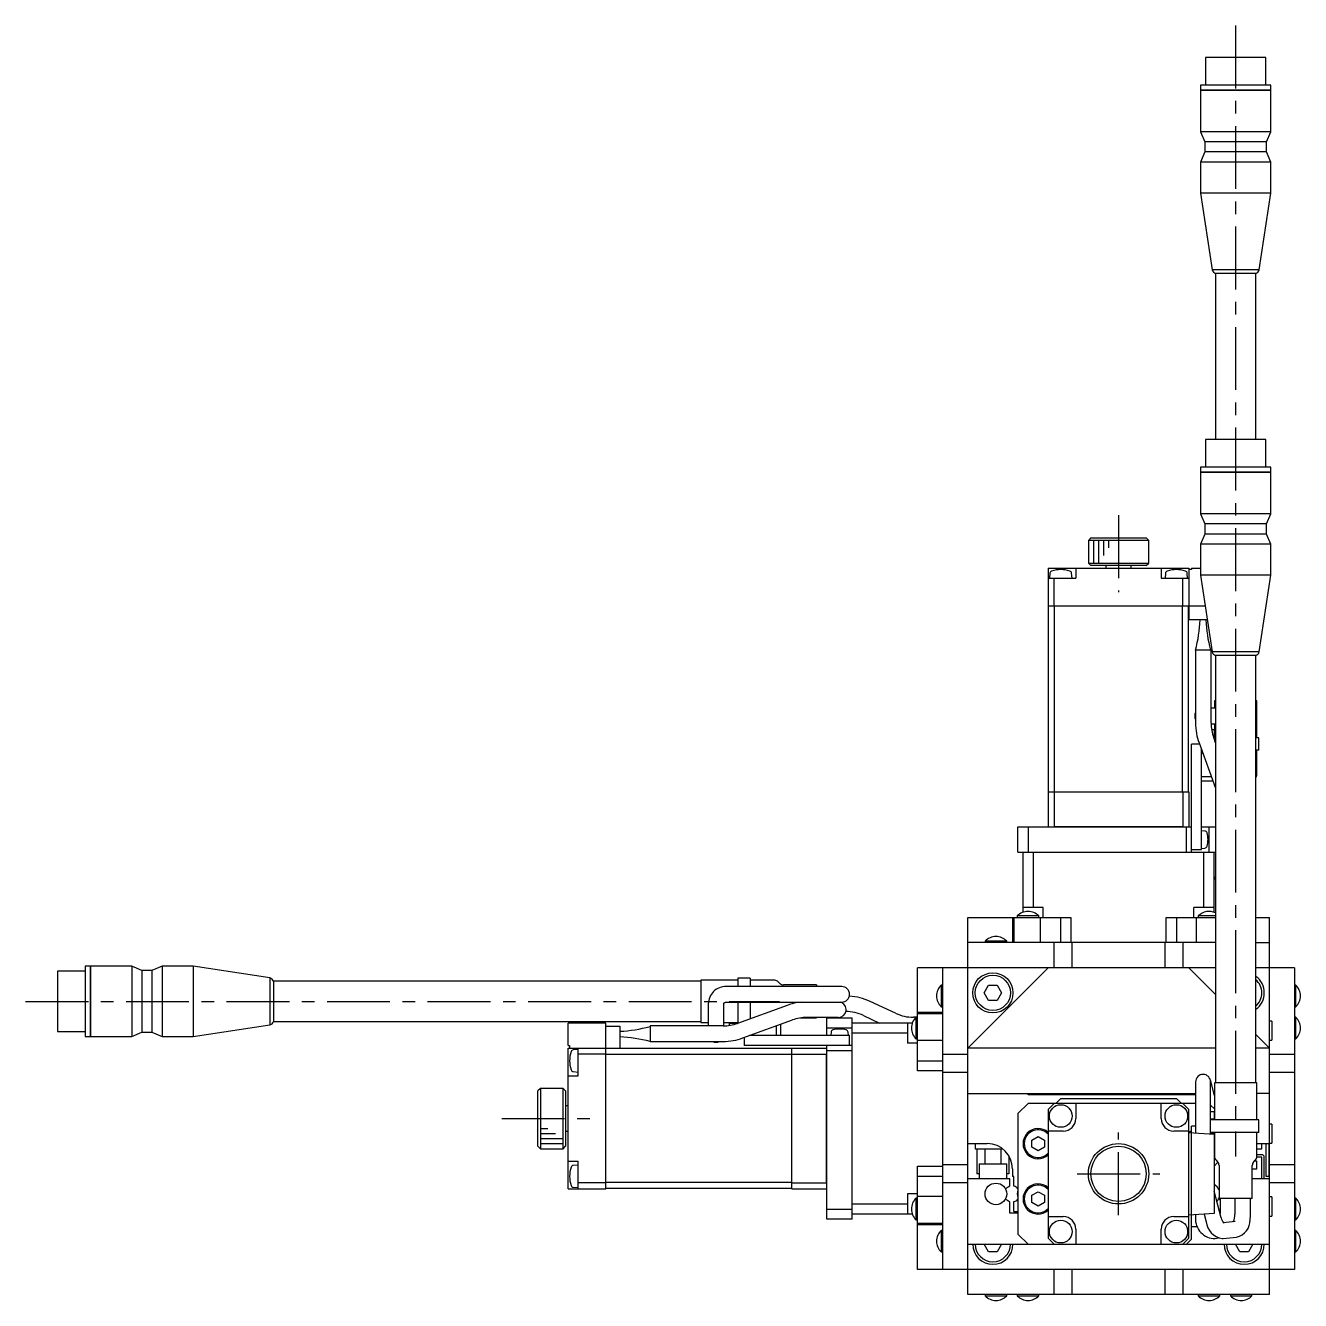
# Model space of a CAD drawing. Extents: x -671 to 414, y 17 to 824.
# Drawn here: x -404.3 to -150.7, y 570.7 to 824.3 of the extents above; entities that cross this region are included whole.
import ezdxf

# ---------------------------------------------------------------- set-up
doc = ezdxf.new("R2010")
doc.units = 0
doc.header["$LTSCALE"] = 10
doc.linetypes.add('CENTER', pattern=[2, 1.25, -0.25, 0.25, -0.25])
doc.layers.add('1', color=7, linetype='CONTINUOUS')

msp = doc.modelspace()

# ---------------------------------------------------------------- linework, layer by layer
at = {"layer": '1', "color": 4, "linetype": 'CENTER'}
for p, q in [((-163.581364, 824.293282), (-163.581364, 599.293282)), ((-186.881364, 726.867571), (-186.881364, 711.594488)), ((-404.324258, 630.150388), (-254.324258, 630.150388)), ((-309.580023, 606.850388), (-291.359502, 606.850388)), ((-186.881364, 587.650388), (-186.881364, 604.050388)), ((-195.081364, 595.850388), (-178.681364, 595.850388))]:
    msp.add_line(p, q, dxfattribs=at)
at = {"layer": '1', "color": 7, "linetype": 'CONTINUOUS'}
for p, q in [((-169.581362, 817.936177), (-169.581362, 812.436176)), ((-157.581366, 817.936177), (-169.581362, 817.936177)), ((-157.581366, 812.436176), (-157.581366, 817.936177)), ((-170.581363, 812.436176), (-170.581363, 811.436174)), ((-156.581365, 812.436176), (-170.581363, 812.436176)), ((-156.581365, 811.436174), (-156.581365, 812.436176)), ((-170.531363, 811.436174), (-170.581363, 811.386174)), ((-156.581365, 811.436174), (-170.581363, 811.436174)), ((-170.581363, 811.386174), (-170.581363, 803.129174)), ((-156.581365, 811.386174), (-170.581363, 811.386174)), ((-156.581365, 811.386174), (-156.631365, 811.436174)), ((-156.581365, 803.129174), (-156.581365, 811.386174)), ((-170.581363, 803.129174), (-169.731364, 801.129174)), ((-156.581365, 803.129174), (-170.581363, 803.129174)), ((-157.431364, 801.129174), (-156.581365, 803.129174)), ((-169.731364, 799.129174), (-170.581363, 797.129174)), ((-169.731364, 801.129174), (-169.731364, 799.129174)), ((-157.431364, 801.129174), (-169.731364, 801.129174)), ((-157.431364, 799.129174), (-169.731364, 799.129174)), ((-157.431364, 799.129174), (-157.431364, 801.129174)), ((-156.581365, 797.129174), (-157.431364, 799.129174)), ((-170.581363, 797.129174), (-170.581363, 790.936175)), ((-156.581365, 797.129174), (-170.581363, 797.129174)), ((-156.581365, 790.936175), (-156.581365, 797.129174)), ((-170.581363, 790.936175), (-168.26569, 775.702192)), ((-156.581365, 790.936175), (-170.581363, 790.936175)), ((-158.897039, 775.702192), (-156.581365, 790.936175)), ((-158.897039, 775.702192), (-168.26569, 775.702192)), ((-167.581364, 774.978518), (-167.581364, 741.936177)), ((-159.581364, 774.978518), (-167.581364, 774.978518)), ((-159.581364, 741.936177), (-159.581364, 774.978518)), ((-169.581362, 741.936177), (-169.581362, 736.436176)), ((-157.581366, 741.936177), (-169.581362, 741.936177)), ((-157.581366, 736.436176), (-157.581366, 741.936177)), ((-170.581363, 736.436176), (-170.581363, 735.436174)), ((-156.581365, 736.436176), (-170.581363, 736.436176)), ((-156.581365, 735.436174), (-156.581365, 736.436176)), ((-170.531363, 735.436174), (-170.581363, 735.386174)), ((-156.581365, 735.436174), (-170.581363, 735.436174)), ((-170.581363, 735.386174), (-170.581363, 727.129174)), ((-156.581365, 735.386174), (-170.581363, 735.386174)), ((-156.581365, 735.386174), (-156.631365, 735.436174)), ((-156.581365, 727.129174), (-156.581365, 735.386174)), ((-170.581363, 727.129174), (-169.731364, 725.129174)), ((-156.581365, 727.129174), (-170.581363, 727.129174)), ((-157.431364, 725.129174), (-156.581365, 727.129174)), ((-169.731364, 723.129174), (-170.581363, 721.129174)), ((-169.731364, 725.129174), (-169.731364, 723.129174)), ((-157.431364, 725.129174), (-169.731364, 725.129174)), ((-157.431364, 723.129174), (-169.731364, 723.129174)), ((-157.431364, 723.129174), (-157.431364, 725.129174)), ((-156.581365, 721.129174), (-157.431364, 723.129174)), ((-192.381364, 722.350388), (-192.881364, 721.850388)), ((-180.881364, 721.850388), (-192.881364, 721.850388)), ((-192.881364, 721.850388), (-192.881364, 717.350388)), ((-192.381364, 722.350388), (-181.381364, 722.350388)), ((-180.881364, 721.850388), (-181.381364, 722.350388)), ((-180.881364, 717.350388), (-180.881364, 721.850388)), ((-170.581363, 721.129174), (-170.581363, 714.936175)), ((-156.581365, 721.129174), (-170.581363, 721.129174)), ((-156.581365, 714.936175), (-156.581365, 721.129174)), ((-200.881364, 716.350388), (-172.881364, 716.350388)), ((-200.881364, 716.350388), (-200.881364, 708.850388)), ((-200.545163, 715.335668), (-200.631364, 714.350388)), ((-196.131364, 714.350388), (-196.217565, 715.335668)), ((-195.381364, 716.350388), (-195.381364, 714.350388)), ((-192.881364, 717.350388), (-180.881364, 717.350388)), ((-192.881364, 717.350388), (-192.381364, 716.850388)), ((-181.381364, 716.850388), (-192.381364, 716.850388)), ((-189.381364, 716.850388), (-189.381364, 716.350388)), ((-184.381364, 716.350388), (-184.381364, 716.850388)), ((-181.381364, 716.850388), (-180.881364, 717.350388)), ((-178.381364, 716.350388), (-178.381364, 714.350388)), ((-177.545163, 715.335668), (-177.631364, 714.350388)), ((-173.131364, 714.350388), (-173.217565, 715.335668)), ((-172.881364, 716.350388), (-172.881364, 706.050388)), ((-172.381364, 716.050388), (-172.881364, 716.050388)), ((-172.381364, 716.350388), (-172.381364, 716.050388)), ((-172.381364, 716.350388), (-170.581363, 716.350388)), ((-200.881364, 714.350388), (-195.381364, 714.350388)), ((-199.681364, 708.850388), (-199.681364, 714.350388)), ((-178.381364, 714.350388), (-172.881364, 714.350388)), ((-174.081364, 708.850388), (-174.081364, 714.350388)), ((-170.581363, 714.936175), (-168.26569, 699.702192)), ((-156.581365, 714.936175), (-170.581363, 714.936175)), ((-158.897039, 699.702192), (-156.581365, 714.936175)), ((-200.881364, 708.850388), (-169.65628, 708.850388)), ((-200.781364, 671.850388), (-200.781364, 708.850388)), ((-199.639943, 671.850388), (-199.639943, 708.850388)), ((-174.122785, 671.850388), (-174.122785, 708.850388)), ((-172.981364, 671.850388), (-172.981364, 708.850388)), ((-169.230661, 706.050388), (-172.881364, 706.050388)), ((-168.456364, 700.050388), (-171.581364, 700.050388)), ((-171.556364, 700.050388), (-171.556364, 685.513658)), ((-168.456364, 685.513658), (-168.456364, 700.050388)), ((-158.897039, 699.702192), (-168.26569, 699.702192)), ((-167.581364, 698.978518), (-167.581364, 613.936175)), ((-159.581364, 698.978518), (-167.581364, 698.978518)), ((-159.581364, 613.936175), (-159.581364, 698.978518)), ((-167.581364, 689.936175), (-167.781364, 689.936175)), ((-167.781364, 689.936175), (-167.781364, 688.463466)), ((-159.381364, 689.936175), (-159.581364, 689.936175)), ((-159.381364, 682.600388), (-159.381364, 689.936175)), ((-167.581364, 688.463466), (-168.456364, 688.463466)), ((-168.455029, 685.363466), (-167.581364, 685.363466)), ((-167.781364, 685.363466), (-167.781364, 682.600388)), ((-168.361401, 684.250388), (-167.881364, 684.250388)), ((-167.881364, 682.750388), (-167.991778, 682.750388)), ((-167.951364, 682.750388), (-167.951364, 682.63625)), ((-167.581364, 681.619652), (-167.946767, 682.623588)), ((-167.581364, 682.600388), (-167.938323, 682.600388)), ((-167.881364, 684.250388), (-167.881364, 682.600388)), ((-158.981364, 682.600388), (-159.581364, 682.600388)), ((-158.981364, 680.100388), (-158.981364, 682.600388)), ((-170.782311, 681.350388), (-172.381364, 681.350388)), ((-172.381364, 659.850388), (-172.381364, 681.350388)), ((-170.859814, 681.563325), (-167.581364, 672.555859)), ((-170.381364, 660.350388), (-170.381364, 680.248795)), ((-170.381364, 679.950388), (-170.272753, 679.950388)), ((-158.981364, 680.100388), (-159.581364, 680.100388)), ((-159.381364, 675.250388), (-159.381364, 680.100388)), ((-170.381364, 679.535067), (-170.121588, 679.535067)), ((-170.381364, 674.867633), (-168.422781, 674.867633)), ((-170.381364, 674.050388), (-168.125328, 674.050388)), ((-200.881364, 671.850388), (-200.881364, 664.850388)), ((-200.881364, 671.850388), (-172.881364, 671.850388)), ((-199.681364, 671.850388), (-199.681364, 664.950388)), ((-174.081364, 671.850388), (-174.081364, 664.950388)), ((-172.881364, 671.850388), (-172.881364, 664.850388)), ((-206.881364, 659.850388), (-206.881364, 664.850388)), ((-206.881364, 664.850388), (-172.381364, 664.850388)), ((-204.881364, 664.850388), (-204.881364, 659.850388)), ((-199.781364, 664.850388), (-199.681364, 664.950388)), ((-199.681364, 664.950388), (-174.081364, 664.950388)), ((-174.081364, 664.950388), (-173.981364, 664.850388)), ((-173.381364, 659.850388), (-173.381364, 664.850388)), ((-170.381364, 664.850388), (-167.581364, 664.850388)), ((-168.881364, 659.850388), (-168.881364, 664.850388)), ((-169.698577, 664.040652), (-170.381364, 664.100388)), ((-206.881364, 659.850388), (-167.581364, 659.850388)), ((-205.881364, 647.878815), (-205.881364, 659.850388)), ((-203.881364, 659.850388), (-203.881364, 648.850388)), ((-172.381364, 660.350388), (-170.381364, 660.350388)), ((-170.381364, 660.600388), (-169.698577, 660.660124)), ((-169.881364, 648.850388), (-169.881364, 659.850388)), ((-167.881364, 647.878815), (-167.881364, 659.850388)), ((-167.581364, 655.019155), (-167.881364, 654.375803)), ((-216.881364, 646.850388), (-196.381364, 646.850388)), ((-216.881364, 571.850388), (-216.881364, 646.850388)), ((-207.981364, 646.850388), (-207.981364, 641.850388)), ((-207.681364, 646.850388), (-207.681364, 641.850388)), ((-207.031364, 647.142636), (-207.031364, 646.850388)), ((-202.731364, 647.142636), (-207.031364, 647.142636)), ((-201.881364, 648.850388), (-205.881364, 648.850388)), ((-202.731364, 646.850388), (-202.731364, 647.142636)), ((-202.381364, 641.850388), (-202.381364, 646.850388)), ((-201.881364, 646.850388), (-201.881364, 648.850388)), ((-198.381364, 641.850388), (-198.381364, 646.850388)), ((-196.381364, 646.850388), (-196.381364, 641.850388)), ((-177.381364, 641.850388), (-177.381364, 646.850388)), ((-177.381364, 646.850388), (-167.581364, 646.850388)), ((-175.381364, 646.850388), (-175.381364, 641.850388)), ((-171.881364, 646.850388), (-171.881364, 648.850388)), ((-167.881364, 648.850388), (-171.881364, 648.850388)), ((-171.381364, 641.850388), (-171.381364, 646.850388)), ((-171.031364, 647.142636), (-171.031364, 646.850388)), ((-167.581364, 647.142636), (-171.031364, 647.142636)), ((-159.581364, 646.850388), (-156.881364, 646.850388)), ((-156.881364, 571.850388), (-156.881364, 646.850388)), ((-167.581364, 641.850388), (-216.881364, 641.850388)), ((-213.431364, 642.142636), (-213.431364, 641.850388)), ((-209.131364, 642.142636), (-213.431364, 642.142636)), ((-209.131364, 641.850388), (-209.131364, 642.142636)), ((-199.681364, 636.850388), (-199.681364, 641.850388)), ((-196.081364, 636.850388), (-196.081364, 641.850388)), ((-177.681364, 641.850388), (-177.681364, 636.850388)), ((-174.081364, 641.850388), (-174.081364, 636.850388)), ((-159.581364, 641.850388), (-156.881364, 641.850388)), ((-391.46715, 637.150387), (-392.467152, 637.150387)), ((-392.467152, 637.150387), (-392.467152, 623.150389)), ((-391.41715, 637.150387), (-391.46715, 637.100387)), ((-391.46715, 637.150387), (-391.46715, 623.150389)), ((-383.16015, 637.150387), (-391.41715, 637.150387)), ((-391.41715, 637.150387), (-391.41715, 623.150389)), ((-381.16015, 636.300388), (-383.16015, 637.150387)), ((-383.16015, 637.150387), (-383.16015, 623.150389)), ((-377.16015, 637.150387), (-379.16015, 636.300388)), ((-370.967151, 637.150387), (-377.16015, 637.150387)), ((-377.16015, 637.150387), (-377.16015, 623.150389)), ((-355.733168, 634.834714), (-370.967151, 637.150387)), ((-370.967151, 637.150387), (-370.967151, 623.150389)), ((-226.881364, 616.350388), (-226.881364, 636.850388)), ((-167.581364, 636.850388), (-226.881364, 636.850388)), ((-221.881364, 636.850388), (-221.881364, 576.850388)), ((-216.881364, 620.850388), (-200.881364, 636.850388)), ((-172.881364, 636.850388), (-167.581364, 631.550388)), ((-151.881364, 636.850388), (-159.581364, 636.850388)), ((-151.881364, 636.850388), (-151.881364, 576.850388)), ((-392.467152, 636.150386), (-397.967153, 636.150386)), ((-397.967153, 636.150386), (-397.967153, 624.15039)), ((-379.16015, 636.300388), (-381.16015, 636.300388)), ((-381.16015, 636.300388), (-381.16015, 624.000388)), ((-379.16015, 636.300388), (-379.16015, 624.000388)), ((-355.733168, 634.834714), (-355.733168, 625.466062)), ((-269.967151, 634.150388), (-355.009494, 634.150388)), ((-355.009494, 634.150388), (-355.009494, 626.150388)), ((-262.631364, 634.350388), (-269.967151, 634.350388)), ((-269.967151, 634.350388), (-269.967151, 625.950388)), ((-262.631364, 634.750388), (-262.631364, 633.105956)), ((-260.131364, 634.750388), (-262.631364, 634.750388)), ((-260.131364, 634.750388), (-260.131364, 633.105956)), ((-255.281364, 634.350388), (-260.131364, 634.350388)), ((-241.944442, 633.105956), (-264.944442, 633.105956)), ((-254.260044, 633.743281), (-254.574257, 634.057495)), ((-246.967151, 633.450388), (-253.552937, 633.450388)), ((-246.967151, 633.450388), (-246.967151, 633.105956)), ((-221.881364, 633.400388), (-222.173612, 633.400388)), ((-222.173612, 633.400388), (-222.173612, 629.100388)), ((-213.613415, 631.850388), (-212.74739, 633.350388)), ((-212.74739, 630.350388), (-213.613415, 631.850388)), ((-212.74739, 633.350388), (-211.015339, 633.350388)), ((-211.015339, 633.350388), (-210.149313, 631.850388)), ((-210.149313, 631.850388), (-211.015339, 630.350388)), ((-151.589117, 633.400388), (-151.881364, 633.400388)), ((-151.589117, 629.100388), (-151.589117, 633.400388)), ((-268.494442, 629.676571), (-268.494442, 625.275388)), ((-265.394442, 629.676571), (-265.394106, 629.688613)), ((-265.394442, 625.276723), (-265.394442, 629.676571)), ((-265.394106, 629.688613), (-265.390588, 629.717369)), ((-265.390588, 629.717369), (-265.384725, 629.741313)), ((-265.384725, 629.741313), (-265.377404, 629.762207)), ((-265.377404, 629.762207), (-265.369032, 629.780985)), ((-265.369032, 629.780985), (-265.359826, 629.798181)), ((-265.359826, 629.798181), (-265.349918, 629.814123)), ((-265.349918, 629.814123), (-265.339396, 629.829023)), ((-265.339396, 629.829023), (-265.328327, 629.843024)), ((-265.328327, 629.843024), (-265.316763, 629.856224)), ((-265.316763, 629.856224), (-265.304747, 629.868695)), ((-265.304747, 629.868695), (-265.290898, 629.881773)), ((-265.290898, 629.881773), (-265.276636, 629.894023)), ((-265.276636, 629.894023), (-265.262037, 629.905472)), ((-265.262037, 629.905472), (-265.247127, 629.916174)), ((-265.247127, 629.916174), (-265.231933, 629.926171)), ((-265.231933, 629.926171), (-265.216478, 629.935495)), ((-265.216478, 629.935495), (-265.200783, 629.944173)), ((-265.200783, 629.944173), (-265.184868, 629.952227)), ((-265.184868, 629.952227), (-265.168755, 629.959675)), ((-265.168755, 629.959675), (-265.152461, 629.966531)), ((-265.152461, 629.966531), (-265.136003, 629.972809)), ((-265.136003, 629.972809), (-265.119399, 629.978519)), ((-265.119399, 629.978519), (-265.102665, 629.983671)), ((-265.102665, 629.983671), (-265.085817, 629.988273)), ((-265.085817, 629.988273), (-265.068871, 629.992332)), ((-265.068871, 629.992332), (-265.05184, 629.995853)), ((-265.05184, 629.995853), (-265.034741, 629.998842)), ((-265.034741, 629.998842), (-265.017587, 630.001303)), ((-265.017587, 630.001303), (-265.000393, 630.00324)), ((-265.000393, 630.00324), (-264.983173, 630.004657)), ((-264.983173, 630.004657), (-264.965941, 630.005556)), ((-264.965941, 630.005556), (-264.949639, 630.005933)), ((-264.949639, 630.005933), (-264.944442, 630.005956)), ((-264.944442, 630.005956), (-241.944442, 630.005956)), ((-252.81273, 629.36712), (-262.654564, 625.784985)), ((-262.631364, 630.005956), (-262.631364, 625.793429)), ((-260.131364, 630.005956), (-260.131364, 626.703355)), ((-231.235542, 627.792087), (-236.280148, 630.144426)), ((-222.173612, 629.100388), (-221.881364, 629.100388)), ((-211.015339, 630.350388), (-212.74739, 630.350388)), ((-151.881364, 629.100388), (-151.589117, 629.100388)), ((-250.241395, 626.850388), (-246.967151, 626.850388)), ((-242.625667, 626.96367), (-248.862398, 626.96367)), ((-246.967151, 626.96367), (-246.967151, 626.850388)), ((-244.881364, 626.850388), (-239.881364, 626.850388)), ((-244.881364, 623.350388), (-244.881364, 626.850388)), ((-239.881364, 586.850388), (-239.881364, 626.850388)), ((-237.590264, 627.334871), (-234.406779, 625.850388)), ((-226.881364, 627.000388), (-227.664417, 627.000388)), ((-227.173612, 627.000388), (-227.173612, 622.700388)), ((-221.881364, 627.950388), (-226.881364, 627.950388)), ((-221.881364, 627.650388), (-226.881364, 627.650388)), ((-151.589117, 627.000388), (-151.881364, 627.000388)), ((-151.589117, 622.700388), (-151.589117, 627.000388)), ((-397.967153, 624.15039), (-392.467152, 624.15039)), ((-383.16015, 623.150389), (-381.16015, 624.000388)), ((-381.16015, 624.000388), (-379.16015, 624.000388)), ((-379.16015, 624.000388), (-377.16015, 623.150389)), ((-370.967151, 623.150389), (-355.733168, 625.466062)), ((-355.009494, 626.150388), (-269.967151, 626.150388)), ((-288.881364, 625.850388), (-296.381364, 625.850388)), ((-296.381364, 621.350388), (-296.381364, 625.850388)), ((-288.881364, 592.850388), (-288.881364, 625.850388)), ((-288.881364, 625.250388), (-286.081364, 625.250388)), ((-286.081364, 625.250388), (-286.081364, 620.850388)), ((-265.544634, 625.275388), (-280.081364, 625.275388)), ((-280.081364, 625.275388), (-280.081364, 622.150388)), ((-269.967151, 625.950388), (-268.494442, 625.950388)), ((-265.394442, 625.950388), (-262.631364, 625.950388)), ((-264.281364, 625.370351), (-264.281364, 625.850388)), ((-264.281364, 625.850388), (-262.631364, 625.850388)), ((-262.781364, 625.850388), (-262.781364, 625.739974)), ((-262.781364, 625.780388), (-262.667226, 625.780388)), ((-261.594301, 622.871938), (-251.752468, 626.454073)), ((-254.898609, 623.350388), (-254.898609, 625.308971)), ((-254.081364, 623.350388), (-254.081364, 625.606424)), ((-239.881364, 624.850388), (-244.881364, 624.850388)), ((-244.071628, 624.033175), (-244.131364, 623.350388)), ((-240.631364, 623.350388), (-240.6911, 624.033175)), ((-227.909791, 625.850388), (-239.881364, 625.850388)), ((-228.881364, 625.850388), (-228.881364, 621.850388)), ((-156.381364, 626.250388), (-156.881364, 626.250388)), ((-156.381364, 626.250388), (-156.381364, 622.450388)), ((-392.467152, 623.150389), (-391.46715, 623.150389)), ((-391.46715, 623.200389), (-391.41715, 623.150389)), ((-391.41715, 623.150389), (-383.16015, 623.150389)), ((-377.16015, 623.150389), (-370.967151, 623.150389)), ((-280.081364, 622.175388), (-265.544634, 622.175388)), ((-261.381364, 622.949441), (-261.381364, 621.350388)), ((-240.381364, 623.350388), (-260.279771, 623.350388)), ((-259.981364, 623.350388), (-259.981364, 623.458999)), ((-259.566043, 623.350388), (-259.566043, 623.610164)), ((-240.381364, 621.350388), (-240.381364, 623.350388)), ((-228.881364, 623.850388), (-239.881364, 623.850388)), ((-226.881364, 621.850388), (-228.881364, 621.850388)), ((-227.173612, 622.700388), (-226.881364, 622.700388)), ((-221.881364, 622.350388), (-226.881364, 622.350388)), ((-159.581364, 623.550388), (-156.881364, 620.850388)), ((-156.881364, 622.450388), (-156.381364, 622.450388)), ((-151.881364, 622.700388), (-151.589117, 622.700388)), ((-296.381364, 621.350388), (-296.081364, 621.350388)), ((-296.381364, 620.850388), (-286.081364, 620.850388)), ((-296.381364, 592.850388), (-296.381364, 620.850388)), ((-296.081364, 621.350388), (-296.081364, 620.850388)), ((-294.381364, 620.600388), (-295.366644, 620.514187)), ((-294.381364, 615.350388), (-294.381364, 620.850388)), ((-288.881364, 619.650388), (-294.381364, 619.650388)), ((-251.881364, 620.750388), (-288.881364, 620.750388)), ((-251.881364, 619.608967), (-288.881364, 619.608967)), ((-239.881364, 621.350388), (-261.381364, 621.350388)), ((-251.881364, 620.850388), (-244.881364, 620.850388)), ((-251.881364, 592.850388), (-251.881364, 620.850388)), ((-251.881364, 619.650388), (-244.981364, 619.650388)), ((-244.981364, 619.650388), (-244.881364, 619.750388)), ((-244.981364, 594.050388), (-244.981364, 619.650388)), ((-244.881364, 586.850388), (-244.881364, 621.350388)), ((-239.881364, 620.350388), (-244.881364, 620.350388)), ((-221.881364, 619.650388), (-216.881364, 619.650388)), ((-167.581364, 620.850388), (-216.881364, 620.850388)), ((-156.881364, 620.850388), (-159.581364, 620.850388)), ((-156.881364, 619.650388), (-151.881364, 619.650388)), ((-226.881364, 618.350388), (-221.881364, 618.350388)), ((-296.381364, 615.350388), (-294.381364, 615.350388)), ((-295.366644, 616.186589), (-294.381364, 616.100388)), ((-221.881364, 616.350388), (-226.881364, 616.350388)), ((-221.881364, 616.050388), (-216.881364, 616.050388)), ((-171.563688, 614.128906), (-171.563688, 604.008247)), ((-167.781364, 611.406713), (-168.614799, 614.517135)), ((-168.563688, 603.798467), (-168.563688, 614.128906)), ((-167.781364, 613.936175), (-167.781364, 606.600388)), ((-159.381364, 613.936175), (-167.781364, 613.936175)), ((-159.381364, 606.600388), (-159.381364, 613.936175)), ((-156.881364, 616.050388), (-151.881364, 616.050388)), ((-301.881364, 612.850388), (-302.381364, 612.350388)), ((-302.381364, 601.350388), (-302.381364, 612.350388)), ((-301.881364, 612.850388), (-301.881364, 600.850388)), ((-297.381364, 612.850388), (-301.881364, 612.850388)), ((-297.381364, 600.850388), (-297.381364, 612.850388)), ((-296.881364, 612.350388), (-297.381364, 612.850388)), ((-296.881364, 612.350388), (-296.881364, 601.350388)), ((-216.881364, 611.850388), (-171.563688, 611.850388)), ((-204.881364, 611.550388), (-204.881364, 611.850388)), ((-171.563688, 611.550388), (-204.881364, 611.550388)), ((-167.781364, 611.850388), (-167.900247, 611.850388)), ((-156.881364, 611.850388), (-159.381364, 611.850388)), ((-296.381364, 609.350388), (-296.881364, 609.350388)), ((-204.881364, 609.850388), (-206.881364, 607.850388)), ((-171.563688, 609.850388), (-204.881364, 609.850388)), ((-199.681364, 609.850388), (-200.881364, 608.650388)), ((-198.381364, 610.850388), (-199.381364, 609.850388)), ((-198.381364, 610.850388), (-175.381364, 610.850388)), ((-195.381364, 609.850388), (-195.381364, 606.850388)), ((-178.381364, 606.850388), (-178.381364, 609.850388)), ((-174.381364, 609.850388), (-175.381364, 610.850388)), ((-172.881364, 608.650388), (-174.081364, 609.850388)), ((-167.781364, 608.750388), (-168.563688, 609.532712)), ((-206.881364, 607.850388), (-206.881364, 583.850388)), ((-200.881364, 608.650388), (-200.881364, 583.050388)), ((-172.881364, 583.050388), (-172.881364, 608.650388)), ((-168.563688, 608.250388), (-167.881364, 608.250388)), ((-167.881364, 606.750388), (-168.563688, 606.750388)), ((-158.981364, 606.600388), (-168.563688, 606.600388)), ((-167.951364, 606.750388), (-167.951364, 606.600388)), ((-167.881364, 608.250388), (-167.881364, 606.600388)), ((-158.981364, 604.100388), (-158.981364, 606.600388)), ((-296.881364, 604.350388), (-296.381364, 604.350388)), ((-197.881364, 604.350388), (-200.881364, 604.350388)), ((-172.881364, 604.350388), (-175.881364, 604.350388)), ((-172.881364, 604.100388), (-167.881364, 603.750758)), ((-171.563688, 605.350388), (-172.381364, 605.350388)), ((-172.381364, 582.850388), (-172.381364, 605.350388)), ((-158.981364, 604.100388), (-168.563688, 604.100388)), ((-168.563688, 603.950388), (-167.881364, 603.950388)), ((-167.951364, 604.100388), (-167.951364, 603.950388)), ((-167.881364, 604.100388), (-167.881364, 587.950022)), ((-167.781364, 604.100388), (-167.781364, 599.250388)), ((-159.381364, 599.250388), (-159.381364, 604.100388)), ((-156.381364, 605.750388), (-156.881364, 605.750388)), ((-156.381364, 605.750388), (-156.381364, 601.950388)), ((-302.381364, 601.350388), (-301.881364, 600.850388)), ((-297.381364, 600.850388), (-296.881364, 601.350388)), ((-216.881364, 601.850388), (-212.981364, 601.850388)), ((-215.381364, 601.850388), (-215.381364, 600.850388)), ((-204.131364, 602.572076), (-202.881364, 603.293764)), ((-204.131364, 601.1287), (-204.131364, 602.572076)), ((-202.881364, 603.293764), (-201.631364, 602.572076)), ((-201.631364, 602.572076), (-201.631364, 601.1287)), ((-159.381364, 601.850388), (-156.881364, 601.850388)), ((-158.381364, 600.850388), (-158.381364, 601.850388)), ((-157.481364, 595.350388), (-157.481364, 601.850388)), ((-156.981364, 601.850388), (-156.981364, 595.350388)), ((-156.881364, 601.950388), (-156.381364, 601.950388)), ((-301.881364, 600.850388), (-297.381364, 600.850388)), ((-215.381364, 600.850388), (-209.981364, 600.850388)), ((-215.056791, 600.850388), (-215.056791, 595.850388)), ((-213.469077, 600.850388), (-213.469077, 597.850388)), ((-210.293651, 600.850388), (-210.293651, 597.850388)), ((-208.705938, 599.440154), (-208.705938, 595.850388)), ((-202.881364, 600.407012), (-204.131364, 601.1287)), ((-201.631364, 601.1287), (-202.881364, 600.407012)), ((-158.381364, 599.150388), (-159.386377, 599.150388)), ((-159.381364, 600.850388), (-158.381364, 600.850388)), ((-158.381364, 599.650388), (-159.381364, 599.650388)), ((-158.381364, 594.850388), (-158.381364, 599.150388)), ((-157.881364, 594.850388), (-157.881364, 599.150388)), ((-296.381364, 598.350388), (-294.381364, 598.350388)), ((-294.381364, 597.600388), (-295.366644, 597.514187)), ((-294.381364, 592.850388), (-294.381364, 598.350388)), ((-226.881364, 597.350388), (-221.881364, 597.350388)), ((-226.881364, 576.850388), (-226.881364, 597.350388)), ((-216.881364, 597.650388), (-221.881364, 597.650388)), ((-214.631364, 597.850388), (-209.131364, 597.850388)), ((-214.631364, 597.850388), (-214.631364, 594.850388)), ((-209.131364, 594.850388), (-209.131364, 597.850388)), ((-207.981364, 596.850388), (-207.981364, 595.350388)), ((-167.881364, 597.350388), (-167.093694, 598.138058)), ((-167.488471, 598.543281), (-167.174257, 598.229068)), ((-166.881364, 597.521961), (-166.881364, 590.936175)), ((-160.281364, 590.936175), (-160.281364, 597.521961)), ((-160.281364, 596.850388), (-159.381364, 596.850388)), ((-159.988471, 598.229068), (-159.674257, 598.543281)), ((-159.381364, 598.350388), (-159.867151, 598.350388)), ((-159.381364, 596.850388), (-159.381364, 598.350388)), ((-151.881364, 597.650388), (-156.881364, 597.650388)), ((-288.881364, 594.050388), (-294.381364, 594.050388)), ((-251.881364, 594.091809), (-288.881364, 594.091809)), ((-251.881364, 594.050388), (-244.981364, 594.050388)), ((-244.881364, 593.950388), (-244.981364, 594.050388)), ((-221.881364, 595.350388), (-226.881364, 595.350388)), ((-216.881364, 594.050388), (-221.881364, 594.050388)), ((-208.481364, 594.850388), (-216.881364, 594.850388)), ((-214.631364, 595.850388), (-215.056791, 595.850388)), ((-208.705938, 595.850388), (-209.131364, 595.850388)), ((-208.481364, 593.458929), (-208.481364, 594.850388)), ((-207.681364, 595.350388), (-207.981364, 595.350388)), ((-207.681364, 593.386668), (-207.681364, 595.350388)), ((-156.881364, 594.850388), (-160.281364, 594.850388)), ((-156.981364, 595.350388), (-157.481364, 595.350388)), ((-151.881364, 594.050388), (-156.881364, 594.050388)), ((-296.381364, 592.850388), (-288.881364, 592.850388)), ((-295.366644, 593.186589), (-294.381364, 593.100388)), ((-251.881364, 592.950388), (-288.881364, 592.950388)), ((-251.881364, 592.850388), (-244.881364, 592.850388)), ((-226.881364, 591.850388), (-228.881364, 591.850388)), ((-228.881364, 591.850388), (-228.881364, 587.850388)), ((-226.881364, 591.000388), (-227.173612, 591.000388)), ((-227.173612, 591.000388), (-227.173612, 586.700388)), ((-221.881364, 591.350388), (-226.881364, 591.350388)), ((-208.841459, 593.251028), (-208.481364, 593.458929)), ((-204.131364, 591.572076), (-202.881364, 592.293764)), ((-204.131364, 590.1287), (-204.131364, 591.572076)), ((-202.881364, 592.293764), (-201.631364, 591.572076)), ((-201.631364, 591.572076), (-201.631364, 590.1287)), ((-166.455724, 587.095138), (-167.881364, 592.415701)), ((-156.381364, 591.250388), (-156.881364, 591.250388)), ((-156.381364, 591.250388), (-156.381364, 587.450388)), ((-151.589117, 591.000388), (-151.881364, 591.000388)), ((-151.589117, 586.700388), (-151.589117, 591.000388)), ((-244.881364, 588.850388), (-239.881364, 588.850388)), ((-239.881364, 589.850388), (-228.881364, 589.850388)), ((-208.481364, 590.241847), (-208.841459, 590.449748)), ((-208.481364, 588.050388), (-208.481364, 590.241847)), ((-207.681364, 588.350388), (-207.681364, 590.314108)), ((-202.881364, 589.407012), (-204.131364, 590.1287)), ((-201.631364, 590.1287), (-202.881364, 589.407012)), ((-160.281364, 590.936175), (-166.881364, 590.936175)), ((-166.681364, 590.936175), (-166.681364, 587.93724)), ((-163.731364, 590.936175), (-163.731364, 587.801699)), ((-160.631364, 587.801699), (-160.631364, 590.936175)), ((-239.881364, 586.850388), (-244.881364, 586.850388)), ((-227.909791, 587.850388), (-239.881364, 587.850388)), ((-227.173612, 586.700388), (-226.881364, 586.700388)), ((-226.881364, 586.050388), (-221.881364, 586.050388)), ((-206.881364, 588.050388), (-208.481364, 588.050388)), ((-207.681364, 588.350388), (-206.881364, 588.350388)), ((-200.881364, 587.350388), (-197.881364, 587.350388)), ((-175.881364, 587.350388), (-172.881364, 587.350388)), ((-167.881364, 587.950018), (-172.881364, 587.600388)), ((-171.563688, 587.692529), (-171.563688, 587.466797)), ((-169.857126, 587.811863), (-169.450094, 586.292799)), ((-166.792067, 588.350388), (-166.681364, 588.350388)), ((-166.681364, 588.050388), (-166.711682, 588.050388)), ((-163.685669, 586.34762), (-166.032653, 586.120115)), ((-165.925224, 585.995041), (-165.995146, 586.070553)), ((-156.881364, 587.450388), (-156.381364, 587.450388)), ((-151.881364, 586.700388), (-151.589117, 586.700388)), ((-226.881364, 585.750388), (-221.881364, 585.750388)), ((-221.881364, 584.600388), (-222.173612, 584.600388)), ((-222.173612, 584.600388), (-222.173612, 580.300388)), ((-206.881364, 583.850388), (-204.881364, 581.850388)), ((-195.381364, 584.850388), (-195.381364, 581.850388)), ((-178.381364, 581.850388), (-178.381364, 584.850388)), ((-172.381364, 585.350388), (-171.172535, 585.350388)), ((-151.589117, 584.600388), (-151.881364, 584.600388)), ((-151.589117, 580.300388), (-151.589117, 584.600388)), ((-216.881364, 581.850388), (-156.881364, 581.850388)), ((-212.74739, 580.350388), (-213.613415, 581.850388)), ((-210.149313, 581.850388), (-211.015339, 580.350388)), ((-200.881364, 583.050388), (-199.681364, 581.850388)), ((-174.081364, 581.850388), (-172.881364, 583.050388)), ((-173.381364, 581.850388), (-172.381364, 582.850388)), ((-168.041521, 582.968019), (-167.886343, 582.977026)), ((-167.886343, 582.977026), (-167.731893, 582.994747)), ((-167.731893, 582.994747), (-167.672596, 583.003895)), ((-167.672596, 583.003895), (-167.021508, 583.11155)), ((-166.268977, 582.991112), (-166.139405, 582.996159)), ((-166.139405, 582.996159), (-166.075636, 583.001418)), ((-166.075636, 583.001418), (-163.386572, 583.262082)), ((-162.74739, 580.350388), (-163.613415, 581.850388)), ((-160.149313, 581.850388), (-161.015339, 580.350388)), ((-222.173612, 580.300388), (-221.881364, 580.300388)), ((-211.015339, 580.350388), (-212.74739, 580.350388)), ((-161.015339, 580.350388), (-162.74739, 580.350388)), ((-151.881364, 580.300388), (-151.589117, 580.300388)), ((-151.881364, 576.850388), (-226.881364, 576.850388)), ((-199.681364, 571.850388), (-199.681364, 576.850388)), ((-196.081364, 571.850388), (-196.081364, 576.850388)), ((-177.681364, 576.850388), (-177.681364, 571.850388)), ((-174.081364, 576.850388), (-174.081364, 571.850388)), ((-156.881364, 571.850388), (-216.881364, 571.850388)), ((-213.431364, 571.850388), (-213.431364, 571.55814)), ((-213.431364, 571.55814), (-209.131364, 571.55814)), ((-209.131364, 571.55814), (-209.131364, 571.850388)), ((-207.031364, 571.850388), (-207.031364, 571.55814)), ((-207.031364, 571.55814), (-202.731364, 571.55814)), ((-202.731364, 571.55814), (-202.731364, 571.850388)), ((-171.031364, 571.850388), (-171.031364, 571.55814)), ((-171.031364, 571.55814), (-166.731364, 571.55814)), ((-166.731364, 571.55814), (-166.731364, 571.850388)), ((-164.631364, 571.850388), (-164.631364, 571.55814)), ((-164.631364, 571.55814), (-160.331364, 571.55814)), ((-160.331364, 571.55814), (-160.331364, 571.850388))]:
    msp.add_line(p, q, dxfattribs=at)
at = {"layer": '1', "color": 9, "linetype": 'CONTINUOUS'}
for p, q in [((-191.881364, 721.850388), (-191.881364, 717.350388)), ((-190.881364, 721.850388), (-190.881364, 717.350388)), ((-189.881364, 721.850388), (-189.881364, 718.850388)), ((-188.881364, 721.850388), (-188.881364, 720.350388)), ((-301.881364, 604.850388), (-300.381364, 604.850388)), ((-301.881364, 603.850388), (-298.881364, 603.850388)), ((-301.881364, 602.850388), (-297.381364, 602.850388)), ((-301.881364, 601.850388), (-297.381364, 601.850388))]:
    msp.add_line(p, q, dxfattribs=at)
at = {"layer": '1', "color": 7, "linetype": 'CONTINUOUS'}
for centre, radius in [((-211.881364, 631.850388), 4), ((-211.881364, 631.850388), 3.5), ((-198.381364, 607.350388), 2.25), ((-175.381364, 607.350388), 2.25), ((-186.881364, 595.850388), 6), ((-186.881364, 595.850388), 5.5), ((-211.281364, 591.850388), 2.15), ((-198.381364, 584.350388), 2.25), ((-175.381364, 584.350388), 2.25)]:
    msp.add_circle(centre, radius, dxfattribs=at)
for centre, radius, start, end in [((-167.293447, 775.936176), 1.000002, 193.531698, 253.266744), ((-159.869281, 775.936176), 1.000002, 286.733256, 346.468302), ((-200.047066, 715.29209), 0.5, 107.629155, 175), ((-198.381364, 710.050388), 6, 72.370845, 107.629155), ((-196.715662, 715.29209), 0.5, 5, 72.370845), ((-177.047066, 715.29209), 0.5, 107.629155, 175), ((-175.381364, 710.050388), 6, 72.370845, 107.629155), ((-173.715662, 715.29209), 0.5, 5, 72.370845), ((-197.520427, 707.197461), 26.90568, 344.595351, 357.556562), ((-140.943027, 707.464291), 28.615444, 182.832165, 195.015922), ((-167.293447, 699.936176), 1.000002, 193.531698, 253.266744), ((-159.869281, 699.936176), 1.000002, 286.733256, 346.468302), ((-170.163184, 686.913466), 1.55, 154.004196, 205.995804), ((-160.006364, 685.513658), 11.55, 180, 200), ((-160.006364, 685.513658), 8.45, 180, 200), ((-160.381364, 675.250388), 1, 323.130102, 0), ((-169.742155, 663.542555), 0.5, 15.362549, 85), ((-174.081364, 662.350388), 5, 344.637451, 15.362549), ((-169.742155, 661.158222), 0.5, 275, 344.637451), ((-204.881364, 645.050388), 3, 44.220044, 135.779956), ((-168.881364, 645.050388), 3, 64.320712, 135.779956), ((-211.281364, 640.050388), 3, 44.220044, 135.779956), ((-355.967152, 633.862471), 1.000002, 16.733256, 76.468302), ((-255.281364, 633.350388), 1, 45, 90), ((-161.881364, 631.850388), 4, 305.099631, 54.900369), ((-161.881364, 631.850388), 3.5, 311.082332, 48.917668), ((-265.006401, 629.617973), 3.488533, 88.982322, 179.037553), ((-253.552937, 634.450388), 1, 225, 270), ((-241.944442, 631.555956), 1.55, 270, 90), ((-220.081364, 631.250388), 3, 134.220044, 225.779956), ((-153.681364, 631.250388), 3, 314.220044, 45.779956), ((-248.862398, 618.51367), 11.55, 95.730189, 110), ((-242.625667, 628.51367), 1.55, 270, 74.315525), ((-241.161389, 619.676571), 11.55, 65, 86.394235), ((-248.862398, 618.51367), 8.45, 90, 110), ((-241.161389, 619.676571), 8.45, 65, 90), ((-227.664417, 635.450388), 8.45, 245, 270), ((-225.081364, 624.850388), 3, 134.220044, 225.779956), ((-153.681364, 624.850388), 3, 314.220044, 45.779956), ((-355.967152, 626.438305), 1.000002, 283.531698, 343.266744), ((-287.495267, 652.788726), 28.615444, 272.832165, 285.015922), ((-265.544634, 633.725388), 8.45, 270, 290), ((-243.573531, 623.989598), 0.5, 105.362549, 175), ((-242.381364, 619.650388), 5, 74.637451, 105.362549), ((-241.189198, 623.989598), 0.5, 5, 74.637451), ((-287.228437, 596.211325), 26.90568, 74.595351, 87.556562), ((-266.944442, 623.568569), 1.55, 244.004196, 295.995804), ((-265.544634, 633.725388), 11.55, 270, 290), ((-290.081364, 618.350388), 6, 162.370845, 197.629155), ((-295.323066, 620.01609), 0.5, 95, 162.370845), ((-295.323066, 616.684686), 0.5, 197.629155, 265), ((-170.063688, 614.128906), 1.5, 0, 180), ((-197.881364, 606.850388), 2.5, 270, 0), ((-175.881364, 606.850388), 2.5, 180, 270), ((-202.881364, 601.850388), 3, 48.189685, 311.810315), ((-202.881364, 601.850388), 2.75, 43.341758, 316.658242), ((-170.881364, 601.850388), 3, 120, 131.810315), ((-170.881364, 601.850388), 2.75, 123.055731, 126.052353), ((-170.451364, 601.350388), 3.3, 51.98772, 55.108576), ((-212.981364, 596.850388), 5, 0, 90), ((-166.781364, 599.250388), 1, 180, 225), ((-160.381364, 599.250388), 1, 315, 0), ((-158.381364, 599.150388), 0.5, 0, 90), ((-290.081364, 595.350388), 6, 162.370845, 197.629155), ((-295.323066, 597.01609), 0.5, 95, 162.370845), ((-167.881364, 597.521961), 1, 0, 45), ((-159.281364, 597.521961), 1, 135, 180), ((-295.323066, 593.684686), 0.5, 197.629155, 265), ((-202.881364, 590.850388), 3, 48.189685, 311.810315), ((-202.881364, 590.850388), 2.75, 43.341758, 316.658242), ((-168.881364, 591.850388), 2.15, 21.528908, 62.282252), ((-225.081364, 588.850388), 3, 134.220044, 225.779956), ((-207.966459, 591.735483), 1.75, 120, 142.435105), ((-208.081364, 591.850388), 1.5875, 40.895446, 75.405971), ((-204.881364, 591.850388), 2.15, 158.471096, 201.528904), ((-168.881364, 591.850388), 2.15, 316.1527, 338.471092), ((-165.681364, 591.850388), 1.5875, 139.104557, 143.220957), ((-153.681364, 588.850388), 3, 314.220044, 45.779956), ((-207.966459, 591.965293), 1.75, 217.564895, 240), ((-208.081364, 591.850388), 1.5875, 284.594029, 319.104554), ((-165.681364, 591.850388), 1.5875, 216.779043, 230.955687), ((-162.481364, 591.850388), 2.15, 329.368846, 334.835688), ((-197.881364, 584.850388), 2.5, 0, 90), ((-175.881364, 584.850388), 2.5, 90, 180), ((-167.62583, 586.92164), 3.975414, 172.11807232, 263.99787546), ((-165.75056, 586.673916), 3.719113, 185.88172043, 261.98730174), ((-163.592897, 587.766241), 2.940434, 193.19303223, 215.21731836), ((-167.306324, 587.706763), 3.57622, 337.108519, 1.521178), ((-164.119455, 586.598368), 3.415834, 282.38939775, 2.14397779), ((-168.321773, 587.79509), 7.690412, 352.01026972, 0.04923593), ((-220.081364, 582.450388), 3, 134.220044, 225.779956), ((-153.681364, 582.450388), 3, 314.220044, 45.779956), ((-211.881364, 581.850388), 4, 180, 0), ((-211.881364, 581.850388), 3.5, 180, 0), ((-161.881364, 581.850388), 4, 180.028538, 0), ((-161.881364, 581.850388), 3.5, 180, 0), ((-211.281364, 573.650388), 3, 224.220044, 315.779956), ((-204.881364, 573.650388), 3, 224.220044, 315.779956), ((-168.881364, 573.650388), 3, 224.220044, 315.779956), ((-162.481364, 573.650388), 3, 224.220044, 315.779956)]:
    msp.add_arc(centre, radius, start, end, dxfattribs=at)

doc.saveas('drawing.dxf')
